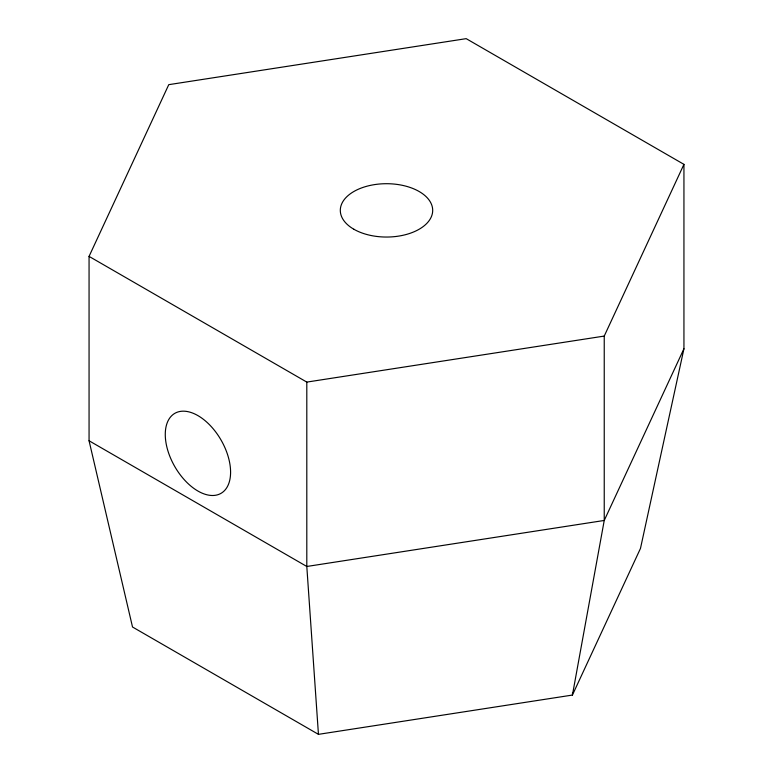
<?xml version="1.0" encoding="UTF-8"?>
<svg xmlns="http://www.w3.org/2000/svg" width="773" height="773" viewBox="0 0 773 773"><rect width="100%" height="100%" fill="white"/><g stroke="black" fill="none" stroke-linecap="round" stroke-linejoin="round"><path stroke-width="1.16" d="M572.522 692.656L572.426 695.062L318.447 734.35L132.521 627.009L89.059 440.765L89.059 256.385L168.765 84.663L466.196 38.65L683.941 164.359L683.941 348.739L640.479 548.424L572.426 695.062L604.235 520.461L604.235 336.081L683.941 164.359M683.941 348.739L604.235 520.461L306.804 566.474L89.059 440.765M89.059 256.385L306.804 382.094L604.235 336.081M318.447 734.35L306.804 566.474L306.804 382.094M353.841 229.233A46.187 26.669 0 0 0 431.112 217.281A46.187 26.669 0 0 0 374.547 184.612A46.187 26.669 0 0 0 353.841 229.233M165.499 439.074A46.187 26.669 60 0 0 217.493 494.826A46.187 26.669 60 0 0 210.797 426.097A46.187 26.669 60 0 0 165.499 439.074"/></g></svg>
